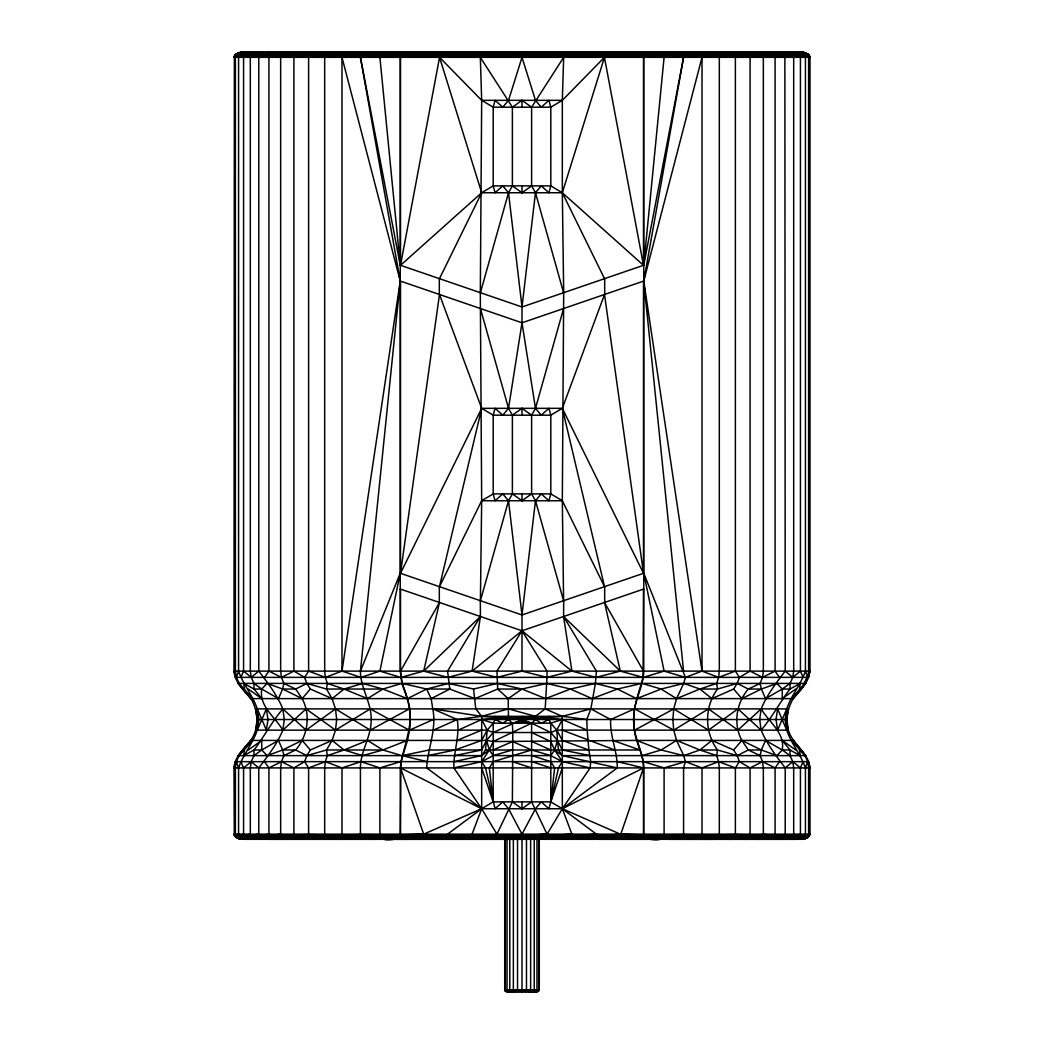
<?xml version="1.0" encoding="UTF-8"?>
<svg xmlns="http://www.w3.org/2000/svg" width="1044" height="1044" viewBox="0 0 1044 1044"><rect width="100%" height="100%" fill="white"/><g stroke="black" fill="none" stroke-linecap="round" stroke-linejoin="round"><path stroke-width="1.5" d="M400.257 589.025L522 630.785L547.056 671.122L546.978 677.373L545.19 708.889L535.494 716.328L535.494 719.512L531.618 723.179L493.199 741.54L486.543 740.405L407.473 740.418L400.909 761.663L400.504 834.156L399.5 837.497L396.381 839.298L522 839.298M286.017 839.115L282.559 837.627L280.653 834.156L280.653 767.914L281.462 761.663L283.877 755.621L295.687 749.984C307.758 735.968 311.008 715.127 302.134 698.619L282.637 689.04L267.094 683.415L261.757 689.04C258.755 706.266 275.146 716.876 282.833 730.147C277.156 744.072 267.734 756.156 258.781 767.914L258.781 834.156L264.68 838.606L268.595 839.298L375.749 839.298L398.012 838.737L399.5 837.497L807.743 837.627L810 834.156L810 767.914C808.591 752.346 792.448 744.594 788.337 730.147C784.292 717.15 789.147 703.904 796.546 693.151M495.052 716.328L495.052 719.512L493.199 723.179L487.183 730.161L481.675 740.405L455.106 749.984L428.001 755.582L402.136 755.621L427.048 761.637L808.591 761.663L809.322 766.348M643.743 589.025L522 630.785L496.944 671.122L497.688 689.04L508.18 698.619L508.506 719.512L512.382 723.179L512.8 732.549L512.382 801.883L496.944 834.156L497.453 839.024M758.44 52.474L761.598 53.988L763.347 57.329L763.347 671.122L762.538 677.373L760.123 683.415L748.313 689.04C736.242 703.069 732.992 723.91 741.866 740.418L761.363 749.984L776.906 755.621L782.243 749.984C785.245 732.771 768.854 722.161 761.167 708.889C766.844 694.965 776.266 682.88 785.219 671.122L784.879 55.854L783.313 53.988L779.868 52.474L772.965 52.2L522 52.2L522 57.329L535.481 100.341L541.223 107.193L548.935 100.341L550.801 107.193L550.801 185.897L548.935 192.748L541.223 185.897L535.481 192.748L522 306.975L522 322.792L508.519 408.334L502.777 415.186L495.065 408.334L493.199 415.186L493.199 493.89L495.065 500.742L502.777 493.89L508.519 500.742L522 614.968L522 671.122L546.978 677.373L571.916 671.122L596.15 677.373L620.319 671.122L643.091 677.373C638.38 694.573 631.111 711.838 634.452 730.147C635.718 743.197 643.822 754.629 643.495 767.914L643.495 834.156L644.5 837.497L647.619 839.298L599.165 839.298L600.535 838.371L601.461 835.644L620.319 834.156L663.958 835.487L809.726 835.487L809.557 834.156L808.526 836.44M548.948 716.328L548.948 719.512L550.801 723.179L556.817 730.108L562.324 740.418L588.894 749.984L590.708 761.65L590.134 767.914L562.324 808.735L547.056 834.156L522 835.644M247.311 839.298L241.047 837.627L238.58 834.156L238.58 767.914C243.148 754.434 252.713 743.798 257.255 730.147L257.255 708.889C252.713 695.239 243.148 684.603 238.58 671.122L238.58 57.329L240.629 53.988L244.975 52.2L239.937 52.474M804.063 52.474L799.025 52.2L803.371 53.988L805.42 57.329L805.42 671.122C800.852 684.603 791.287 695.239 786.745 708.889L786.745 730.147C791.287 743.798 800.852 754.434 805.42 767.914L805.42 834.156L804.532 836.44L801.166 838.606L796.689 839.298L668.251 839.298L645.988 838.737L644.5 837.497L625.643 838.371L623.842 839.298M247.454 693.151C257.711 706.723 260.843 725.802 250.769 740.418C244.113 748.783 234.769 756.469 234 767.914L234.3 835.487L400.452 834.913L417.143 835.644L423.681 834.156L481.675 808.735L562.324 808.735L617.278 767.914C617.591 751.536 609.722 736.085 610.662 719.512L590.865 708.889L562.324 716.328L548.935 717.398L495.052 717.398L481.675 716.328L432.777 708.889L431.146 698.619L426.591 689.04L402.136 683.415L400.504 671.122L400.504 589.116M480.41 308.528L508.519 408.334L512.382 415.186L512.382 493.89L508.519 500.742L480.41 600.705L481.675 500.742L480.318 292.685L481.675 100.341L480.331 57.329L477.447 56.011L439.55 57.329L433.965 56.011L400.296 55.763L234.365 55.854L234 671.122C234.769 682.567 244.113 690.254 250.769 698.619L407.238 698.619C415.877 722.317 403.232 744.92 400.257 767.914L400.257 834.156L399.513 837.066L397.699 839.024M563.59 308.528L535.481 408.334L531.618 415.186L531.618 493.89L535.481 500.742L563.59 600.705L562.324 500.742L563.682 292.685L562.324 192.748L562.324 100.341L563.669 57.329L562.742 52.37M259.656 839.298L253.679 837.627L250.312 834.156L250.312 767.914L251.226 761.663L253.94 755.621L254.07 749.984C264.184 736.568 271.818 721.848 282.833 708.889C277.156 694.965 267.734 682.88 258.781 671.122L258.781 57.329L259.695 54.941L262.175 53.114L271.035 52.2L436.522 52.2L396.381 52.2M779.868 52.474C784.449 51.991 792.5 51.378 793.688 57.329L793.688 671.122L792.774 677.373L790.06 683.415L789.93 689.04C779.816 702.468 772.182 717.189 761.167 730.147C766.844 744.072 776.266 756.156 785.219 767.914L785.219 834.156L783.144 837.627L779.359 839.115M646.301 839.024L644.487 837.066L643.743 834.156L643.743 767.914C643.482 751.197 632.625 736.568 633.995 719.512C632.625 702.468 643.482 687.839 643.743 671.122L643.743 57.329L644.592 53.87L647.619 52.2M601.461 835.644L596.411 834.156L575.361 835.644L571.916 834.156L548.792 835.644L547.056 834.156L531.618 801.883L531.618 723.179L522 719.512L493.199 732.496L550.801 732.549L531.618 723.179L522 720.738L512.382 723.179L522 721.952L531.618 723.179M473.102 839.024L472.084 834.156L481.675 808.735L453.866 767.914C453.383 751.602 460.143 735.798 457.22 719.512L432.777 708.889C436.888 729.143 427.779 748.039 426.722 767.914L481.675 808.735L496.944 834.156M239.207 755.621L252.4 740.418C244.205 747.517 236.048 756.522 235.383 767.914L235.383 834.156L234.3 835.487L236.27 837.627L399.16 837.627L400.022 836.544L809.113 836.44M454.101 761.637L481.675 755.582L485.512 749.984L487.183 730.161L481.675 719.512L458.185 730.147L409.548 730.147L407.473 740.418M548.792 835.644L548.022 839.298M426.591 689.04L448.594 683.415L473.558 689.04L497.283 683.415L522 689.04L545.62 698.619L570.442 689.04L595.406 683.415L617.409 689.04L636.527 698.619L407.473 698.619L426.591 689.04L449.807 689.04L474.942 698.619L497.688 689.04L522 689.04L546.717 683.415L570.442 689.04L592.131 698.619L617.409 689.04L641.864 683.415L402.136 683.415C408.387 698.123 411.714 714.187 409.548 730.147L433.338 719.512M680.283 52.474L682.398 53.988L683.572 57.329L643.743 265.228L522 306.975L400.257 265.228L379.899 57.329L380.381 54.941L399.252 53.988C395.023 50.347 401.444 54.458 400.504 57.329L400.504 265.32L481.675 192.748L493.199 185.897L550.801 185.897L562.324 192.748L643.495 265.32L643.495 57.329L644.239 54.419L647.867 52.2M643.743 265.228L664.101 57.329L663.084 53.988L661.217 52.474M477.447 56.011L478.739 52.2M364.017 839.115L361.707 837.627L360.428 834.156L360.428 767.914C360.389 750.832 371.52 736.712 371.181 719.512C371.52 702.312 360.389 688.205 360.428 671.122L400.257 281.032L360.428 57.329L361.602 53.988L363.717 52.474M799.117 839.115L805.694 838.606L645.988 838.737C651.456 839.35 663.566 842.625 664.101 834.156L664.101 767.914L643.326 761.663M522 991.8L522 834.156L535.481 808.735L541.223 801.883L548.935 808.735L550.801 801.883L554.651 767.914L550.801 761.65L531.774 755.582L493.199 755.582L481.675 761.65L453.866 767.914M360.428 671.122L400.257 573.221L522 614.968L535.481 500.742L541.223 493.89L548.935 500.742L550.801 493.89L550.801 415.186L548.935 408.334L541.223 415.186L535.481 408.334L522 322.792L400.257 281.032L341.988 57.329L343.293 53.988L345.642 52.474M575.361 835.644L573.822 839.298M234.652 766.348L235.252 761.663L427.048 761.637M328.69 52.474L326.106 53.988L324.684 57.329L324.684 671.122L325.35 677.373L327.32 683.415L326.511 689.04L332.083 698.619L335.502 708.889L370.242 730.147L409.3 708.889L255.663 708.889L257.15 719.512L255.663 730.147L409.3 730.147L370.242 708.889L335.502 730.147L332.083 740.418L326.511 749.984L327.32 755.621L325.35 761.663L324.684 767.914L324.684 834.156L326.237 837.627L329.069 839.115M400.504 573.313L439.472 294.486L481.675 408.334L439.472 586.676L481.675 500.742L493.199 493.89L550.801 493.89L562.324 500.742L604.528 586.676L562.324 408.334L604.528 294.486L643.495 573.313L562.324 408.334L481.675 408.334L400.504 573.313L400.504 281.123M522 614.968L643.743 573.221L685.386 677.373L683.742 683.415L676.538 698.619L673.758 708.889L634.7 730.147L788.337 730.147L786.85 719.512L788.337 708.889L634.7 708.889L673.758 730.147L676.538 740.418L683.742 755.621L685.386 761.663L683.572 767.914L683.572 834.156L682.293 837.627L679.983 839.115M539.591 839.154L712.895 839.298L716.354 838.606L718.703 836.44L719.316 834.156L719.316 767.914L718.65 761.663L716.68 755.621L717.489 749.984C704.308 732.288 704.308 706.749 717.489 689.04L716.68 683.415L718.65 677.373L719.316 671.122L719.316 57.329L717.894 53.988L715.31 52.474M400.257 281.032L341.988 671.122L325.35 677.373L308.619 671.122L308.619 57.329L310.172 53.988L312.965 52.474M809.557 671.122C809.296 682.567 799.769 690.319 793.231 698.619L636.762 698.619L661.1 689.04L683.742 683.415L699.911 689.04L717.489 689.04L737.208 683.415L748.313 689.04L761.363 689.04L776.906 683.415L782.243 689.04L782.282 698.619L795.698 689.04M644.187 836.44L643.796 834.965C666.516 834.9 688.844 834.065 711.316 835.487C727.329 834.273 743.211 834.404 759.158 835.487L763.347 834.156L771.934 835.487L775.079 834.156L775.079 767.914L779.476 761.663M683.572 671.122L643.743 281.032L683.572 57.329C697.888 54.523 712.373 58.647 726.65 55.854C738.969 58.438 751.171 54.771 763.347 57.329L769.311 55.854L775.079 57.329L780.403 55.854L785.219 57.329L789.786 55.854L793.688 57.329L797.42 55.854L800.435 57.329L803.241 55.854L805.42 57.329L807.221 55.854L805.524 53.988L801.779 52.474M400.504 265.32L439.55 57.329L481.675 100.341L493.199 107.193L550.801 107.193L562.324 100.341L604.45 57.329L643.548 56.52L664.101 57.329L671.958 55.854L683.572 57.329M775.079 834.156L773.082 837.627L769.454 839.115M242.221 52.474L238.476 53.988L236.779 55.854L238.58 57.329L240.759 55.854L243.565 57.329L246.58 55.854L250.312 57.329L254.214 55.854L258.781 57.329L263.597 55.854L268.921 57.329L274.689 55.854L280.653 57.329L287.4 55.854L293.912 57.329L301.651 55.854L308.619 57.329L317.35 55.854L324.684 57.329L334.393 55.854L341.988 57.329L341.988 671.122L360.976 677.373L379.899 671.122L400.257 573.221M264.132 52.474C259.551 51.991 251.5 51.378 250.312 57.329L250.312 671.122L251.226 677.373L253.94 683.415L261.757 689.04L278.448 698.619L282.637 689.04L283.877 683.415L281.462 677.373L280.653 671.122L280.653 57.329L282.402 53.988L285.56 52.474M757.983 839.115L761.441 837.627L763.347 834.156L763.347 767.914L762.538 761.663L760.123 755.621L761.363 749.984L765.552 740.418L782.243 749.984L790.06 755.621L792.774 761.663L793.688 767.914L793.688 834.156L791.535 837.627L787.646 839.115M804.324 838.606L807.717 836.44L808.617 834.156L808.617 767.914C807.952 756.522 799.795 747.517 791.6 740.418L804.793 755.621M596.411 834.156L562.324 808.735L550.801 801.883L558.488 767.914L562.324 761.637L554.651 749.984L550.801 741.54L531.696 732.549M625.643 838.371L626.857 835.644L643.548 834.913L643.743 834.156M731.035 52.474L733.828 53.988L735.381 57.329L735.381 671.122L718.65 677.373L702.012 671.122L643.743 281.032L702.012 57.329L700.707 53.988L698.358 52.474M480.41 292.712L508.519 192.748L512.382 185.897L512.382 107.193L480.331 57.329L563.538 55.045L809.009 54.941L810 57.329L810 671.122L808.591 677.373L643.326 677.373L664.101 671.122L685.386 677.373L702.012 671.122L702.012 57.329M531.774 755.582L550.801 755.621L554.651 749.984L557.457 740.418L556.817 730.108L562.324 719.512L587.185 730.161L588.894 749.984M396.133 52.2L645.753 52.761L602.61 52.37L604.189 55.045L809.635 55.854L810 57.329L234 57.329L235.07 54.941L238.149 53.114M604.528 278.683L562.324 192.748L604.45 57.329L604.189 55.045L644.239 54.419L603.797 53.857L645.114 53.27L646.68 52.331M522 57.329L508.519 100.341L502.777 107.193L495.065 100.341L493.199 107.193L493.199 185.897L495.065 192.748L502.777 185.897L508.519 192.748L522 306.975M672.61 835.487L670.509 838.606L668.251 839.298M449.116 839.024L447.589 834.156L481.675 808.735L493.199 801.883L550.801 801.883L562.324 767.914M786.758 713.443L788.337 708.889M238.58 671.122L236.349 677.373L239.207 683.415L242.652 689.04L252.4 698.619L239.207 683.415M805.42 767.914L807.651 761.663L810 767.914L643.743 767.914M341.988 57.329L352.663 55.854L360.428 57.329L372.042 55.854L373.778 53.114L376.362 52.2M274.546 839.115L270.918 837.627L268.921 834.156L268.921 767.914L281.462 761.663L293.912 767.914L304.613 761.663L306.792 755.621L310.342 749.984L332.083 740.418L344.089 749.984L362.581 755.621L382.9 749.984L407.238 740.418L250.769 740.418L238.136 755.621L401.888 755.621L382.9 749.984L367.462 740.418L344.089 749.984L327.32 755.621M769.937 52.474L773.252 53.988L775.079 57.329L775.079 671.122L762.538 677.373L750.088 671.122L739.387 677.373L737.208 683.415L733.658 689.04L711.917 698.619L699.911 689.04L676.538 698.619L661.1 689.04L642.112 683.415L805.72 683.415L793.231 698.619M692.563 835.487L690.175 838.606L687.618 839.298M643.495 57.329L643.783 56.572L663.919 55.854L644.226 54.954L643.704 55.763L604.372 56.011L433.965 56.011L379.899 57.329L372.042 55.854M587.185 730.161L586.78 719.512L590.865 708.889L595.406 683.415L596.411 671.122L563.59 616.521L563.682 600.678M352.663 55.854L354.621 53.114L357.531 52.2M711.316 835.487L710.011 837.627L706.892 839.115M240.89 677.373L243.565 671.122L243.565 57.329C244.518 52.03 251.695 51.809 255.845 52.474M794.249 839.115L798.242 837.627L800.435 834.156L800.435 767.914L803.11 761.663M234 57.329L236.518 53.988M334.393 55.854L336.573 53.114L339.783 52.2M522 834.156L508.519 808.735L502.777 801.883L495.065 808.735L485.512 767.914L481.675 761.65L489.349 749.984L493.199 741.54L636.527 740.418M728.738 835.487L725.854 838.606L722.748 839.298M804.793 683.415L791.6 698.619L801.348 689.04L810 671.122L643.743 671.122M317.35 55.854L319.725 53.114L323.235 52.2M439.472 278.683L481.675 192.748L439.55 57.329M744.724 835.487L741.618 838.606L738.265 839.298M454.779 755.582L481.675 749.984L486.543 740.405L493.199 732.549L487.183 730.161L458.185 730.147M759.158 835.487L755.843 838.606L752.28 839.298M301.651 55.854L304.209 53.114L307.993 52.2M644.226 54.954L644.748 53.988L663.619 54.941M771.934 835.487L768.436 838.606L764.691 839.298M643.926 55.854L643.548 56.52L604.372 56.011M287.4 55.854L290.128 53.114L294.147 52.2M380.381 54.941L382.783 52.474M563.59 292.712L535.481 192.748L531.618 185.897L531.618 107.193L563.669 57.329M274.689 55.854L277.56 53.114L281.802 52.2M247.454 745.886L250.769 740.418M263.597 55.854L265.15 53.988L268.53 52.474M234.9 836.44L399.813 836.44L400.204 834.965C377.484 834.9 355.156 834.065 332.684 835.487C316.671 834.273 300.789 834.404 284.842 835.487L280.653 834.156L272.066 835.487L268.921 834.156L261.026 835.487M254.214 55.854L257.32 53.114L261.913 52.2M563.538 55.045L399.774 54.954L380.081 55.854L400.217 56.572L400.504 57.329L433.965 56.011L435.844 52.37L398.247 52.761L400.257 57.329L400.257 671.122L401.888 683.415L407.238 698.619L382.9 689.04L362.581 683.415L344.089 689.04L332.083 698.619L310.342 689.04L306.792 683.415L304.613 677.373L308.619 671.122M732.17 838.606L734.702 836.44L735.381 834.156L735.381 767.914L739.387 761.663L737.208 755.621L733.658 749.984L711.917 740.418L699.911 749.984L683.742 755.621L661.1 749.984L636.762 740.418L793.231 740.418L805.72 755.621L562.324 755.621L554.651 749.984M246.58 55.854L248.224 53.988L251.839 52.474M240.759 55.854L242.43 53.988L246.123 52.474M535.911 991.8L539.278 990.09L539.278 838.854M536.407 991.8L539.187 990.299L504.813 990.299L507.593 991.8M264.523 677.373L268.921 671.122L268.921 57.329L270.748 53.988L274.063 52.474M310.342 689.04L302.134 698.619L295.687 689.04L283.877 683.415M733.658 749.984L741.866 740.418L748.313 749.984L760.123 755.621M236.779 55.854L235.383 57.329L235.383 671.122L236.349 677.373L234 671.122L400.257 671.122M530.221 991.304L529.204 991.8M236.74 54.941L237.823 53.988M618.322 839.024L619.979 836.544L643.495 767.914L617.343 761.65M235.292 54.941L236.375 53.988M803.489 685.295L805.72 683.415M258.781 671.122L251.226 677.373L243.565 671.122M785.219 767.914L792.774 761.663L800.435 767.914M238.136 755.621L240.407 753.742M252.544 839.298L246.397 837.627L243.565 834.156L243.565 767.914L251.226 761.663L258.781 767.914M788.155 52.474C792.305 51.809 799.482 52.03 800.435 57.329L800.435 671.122L792.774 677.373L785.219 671.122M801.283 52.2L804.141 52.474L239.859 52.474L801.283 52.2L806.294 53.114L645.518 53.114L644.748 53.988M808.33 835.487L810 834.156L234 834.156M536.407 991.565L538.9 990.717L505.1 990.717L508.089 991.8M486.543 740.405L489.349 749.984L481.675 755.621L428.001 755.582M805.851 53.114L807.912 53.988L236.088 53.988L244.335 52.2L242.508 52.474L499.567 52.474M253.94 755.621L261.757 749.984L278.448 740.418L282.637 749.984L283.877 755.621M760.123 683.415L761.363 689.04L765.552 698.619L782.243 689.04L790.06 683.415M794.771 52.474L799.665 52.474M248.302 749.984L261.718 740.418L261.757 749.984L267.094 755.621L282.637 749.984L302.134 740.418L310.342 749.984M512.382 107.193L522 100.341L531.618 107.193M512.382 185.897L522 192.748L531.618 185.897M512.382 415.186L522 408.334L531.618 415.186M512.382 493.89L522 500.742L531.618 493.89M512.382 801.883L522 808.735L531.618 801.883M508.18 698.619L522 689.04M533.628 991.304L532.179 991.8M508.506 719.512L502.777 723.179L495.052 719.512M631.124 839.115L631.92 838.606M250.769 698.619L238.136 683.415L401.888 683.415L382.9 689.04L367.462 698.619L344.089 689.04L327.32 683.415M562.324 408.334L550.801 415.186L493.199 415.186L481.675 408.334M651.417 839.115L652.369 838.606M536.238 991.304L534.476 991.8M431.146 698.619L449.807 689.04L447.589 671.122L480.41 616.521L480.318 600.678M658.386 838.606L656.311 839.298M304.613 677.373L293.912 671.122L281.462 677.373L268.921 671.122M739.387 761.663L750.088 767.914L762.538 761.663L775.079 767.914M761.363 689.04L741.866 698.619L733.658 689.04M805.107 838.606L807.743 837.627M548.948 719.512L541.223 723.179L535.494 719.512M670.887 839.115L671.984 838.606M241.777 839.115L237.667 837.627L235.696 835.487L238.58 834.156M313.37 839.115L310.303 837.627L308.619 834.156L308.619 767.914L325.35 761.663L341.988 767.914L360.976 761.663L379.899 767.914L379.899 834.156C380.434 842.625 392.544 839.35 398.012 838.737L238.319 838.606L242.626 839.298L801.374 839.298M433.456 730.147L457.22 719.512L481.675 716.328L562.324 716.328L586.78 719.512M610.662 719.512L634.452 708.889L409.548 708.889M678.678 838.606L676.29 839.298M493.199 749.984L512.63 741.54L531.618 749.984L550.801 755.621L562.324 761.637L590.134 767.914M457.024 740.418L481.675 730.108M689.418 839.115L690.658 838.606M697.888 838.606L695.2 839.298M698.005 839.115L700.589 837.627L702.012 834.156L702.012 767.914L685.386 761.663L664.101 767.914M298.558 52.474L295.569 53.988L293.912 57.329L293.912 671.122M702.012 767.914L718.65 761.663L735.381 767.914M420.158 839.298L381.021 837.627L399.513 837.066L380.342 836.44L400.322 835.631L643.678 835.631L663.658 836.44L626.23 837.497M712.895 839.298L724.68 838.606M522 322.792L643.743 281.032M699.911 689.04L716.68 683.415M730.63 839.115L732.47 838.606M550.801 723.179L562.324 719.512L548.935 718.455L495.052 718.455L481.675 719.512L493.199 723.179L550.801 723.179L550.801 801.883M745.011 839.115L748.287 837.627L750.088 834.156L750.088 767.914M239.859 52.474L242.926 52.2L237.458 53.988L235.383 57.329L234.665 55.854M525.732 991.565L526.476 989.856L526.476 838.854M379.899 767.914L400.674 761.663M239.102 835.487L243.565 834.156M642.112 755.621L661.1 749.984L676.538 740.418L699.911 749.984L716.68 755.621M531.618 749.984L493.199 761.65L489.349 767.914L493.199 801.883L481.675 767.914M512.382 749.984L493.199 755.582L489.349 749.984M473.558 689.04L475.79 708.889L481.675 716.328L508.428 708.889L535.494 716.328M522 671.122L497.022 677.373L472.084 671.122L447.85 677.373L423.681 671.122L400.909 677.373L643.091 677.373L643.495 589.116M244.492 835.487L250.312 834.156M402.136 755.621L429.175 749.984L481.675 749.984M251.813 835.487L258.781 834.156M529.204 991.565L530.639 989.856L530.639 838.854M705.822 839.298L707.297 839.115M240.29 52.474L242.717 52.2M532.179 991.565L534.215 989.856L534.215 838.854M266.22 52.474L271.035 52.2M257.411 52.474L260.021 52.2M723.192 839.115L730.93 839.115M250.338 52.474L254.501 52.2M245.04 52.474L249.229 52.474M729.273 839.298L745.964 839.115M744.189 839.298L759.445 839.115M534.476 991.565L536.968 989.856L536.968 838.854M757.553 839.298L771.255 839.115M769.284 839.298L781.33 839.115M789.603 839.115L779.281 839.298M793.831 839.298L795.998 839.115M535.911 991.565L538.691 989.856L538.691 838.854M798.282 839.298L800.487 839.115M800.8 839.298L803.619 839.115L240.407 839.115M241.216 52.474L244.975 52.2M244.335 52.474L248.837 52.2M626.635 836.544L643.678 835.631M380.916 53.988L398.482 53.114L434.578 53.857L399.252 53.988M381.726 53.114L397.451 52.474M240.838 839.115L408.609 839.298L406.86 838.606M425.678 839.024L423.681 834.156L400.452 834.913L400.257 834.156M624.86 839.024L662.979 837.627L644.5 837.497M563.342 53.857L522 54.771L477.747 53.857M382.026 838.606L661.974 838.606M563.042 52.892L522 53.701L478.074 52.892M643.952 835.735L663.958 835.487M398.886 53.27L435.204 52.892M646.915 839.154L660.943 839.115M237.706 53.114L398.482 53.114M234.991 54.941L399.774 54.954L400.296 55.763L434.147 55.045L399.774 54.954M481.675 100.341L562.324 100.341M481.675 192.748L562.324 192.748M481.675 500.742L562.324 500.742M242.652 689.04L244.492 689.04L243.709 683.415L254.07 689.04L261.718 698.619L248.302 689.04M261.757 689.04L254.07 689.04L253.94 683.415M282.637 689.04L295.687 689.04L306.792 683.415L326.511 689.04L382.9 689.04M782.243 689.04L789.93 689.04L800.291 683.415L799.508 689.04L801.348 689.04M257.15 719.512L410.005 719.512M410.24 719.512L633.76 719.512M633.995 719.512L786.85 719.512M634.452 730.147L556.817 730.108L550.801 732.496L557.457 740.418L562.324 749.984L590.017 755.621M242.652 749.984L244.492 749.984L243.709 755.621L254.07 749.984L261.757 749.984M282.637 749.984L295.687 749.984L306.792 755.621L326.511 749.984L382.9 749.984M485.512 749.984L639.894 749.984L612.854 740.418M699.911 749.984L717.489 749.984L737.208 755.621L748.313 749.984L761.363 749.984M782.243 749.984L789.93 749.984L800.291 755.621L799.508 749.984L801.348 749.984M400.257 767.914L234 767.914L236.349 761.663L238.58 767.914M423.681 834.156L400.504 767.914L643.495 767.914L562.324 808.735L571.916 834.156M507.123 990.534L504.722 989.856L539.278 989.856L536.877 990.534M505.1 990.939L507.593 991.565M505.557 991.069L538.443 991.069M505.557 991.304L538.443 991.304M506.157 991.565L537.843 991.565M506.849 991.748L537.151 991.748M383.057 839.115L397.085 839.154M603.21 52.892L645.114 53.27M380.042 835.487L400.048 835.735M477.539 55.045L522 56.011M767.288 52.474L764.861 52.2L803.71 52.474M646.549 52.474L662.274 53.114M399.5 837.497L419.14 839.024M645.518 53.114L663.084 53.988M400.322 835.631L417.365 836.544L418.357 838.371M417.77 837.497L399.813 836.44M799.025 52.2C802.575 52.174 808.004 53.009 808.617 57.329L808.617 671.122L807.651 677.373L805.42 671.122M508.089 991.565L505.309 989.856L505.309 838.854M262.67 839.115L264.719 839.298M804.141 52.474L801.074 52.2L802.784 52.474M272.745 839.115L274.716 839.298M279.309 839.298L275.564 838.606L272.066 835.487M509.524 991.565L507.032 989.856L507.032 838.854M509.524 991.8L507.762 991.304M284.555 839.115L286.447 839.298M291.72 839.298L288.157 838.606L284.842 835.487M298.036 839.115L299.811 839.298M795.163 52.2L798.96 52.474M790.987 52.2L793.662 52.474M305.735 839.298L302.382 838.606L299.276 835.487M789.499 52.2L794.223 53.114L797.42 55.854M783.979 52.2L786.589 52.474M782.086 52.2L786.68 53.114L789.786 55.854M314.727 839.298L311.53 838.606M775.248 52.2L777.78 52.474M321.252 839.298L318.146 838.606L315.262 835.487M772.965 52.2L777.402 53.114L780.403 55.854M511.821 991.565L509.785 989.856L509.785 838.854M511.821 991.8L510.372 991.304M762.198 52.2L766.44 53.114L769.311 55.854M331.105 839.298L328.142 838.606M752.881 52.2L755.177 52.474M336.703 839.115L338.178 839.298M749.853 52.2L753.872 53.114L756.6 55.854M348.8 839.298L346.112 838.606M739.387 52.2L741.553 52.474M736.007 52.2L739.791 53.114L742.349 55.854M356.382 839.298L353.825 838.606L351.437 835.487M724.458 52.2L726.48 52.474M720.765 52.2L724.275 53.114L726.65 55.854M367.71 839.298L365.322 838.606M708.197 52.2L710.064 52.474M375.749 839.298L373.491 838.606L371.39 835.487M704.217 52.2L707.427 53.114L709.607 55.854M514.796 991.565L513.361 989.856L513.361 838.854M514.796 991.8L513.779 991.304M690.723 52.2L692.407 52.474M387.689 839.298L385.614 838.606M686.469 52.2L689.379 53.114L691.337 55.854M672.14 52.2L673.641 52.474M667.638 52.2L670.222 53.114L671.958 55.854M652.578 52.2L653.87 52.474M626.857 835.644L620.319 834.156L562.324 808.735L562.324 716.328L545.19 708.889M617.278 767.914L562.324 755.621L558.488 749.984L557.457 740.418M430.324 839.298L428.901 838.606M632.142 52.2L633.251 52.474M379.899 671.122L400.674 677.373L235.252 677.373L234.652 672.688M518.268 991.565L517.524 989.856L517.524 838.854M797.877 52.474L801.57 53.988L803.241 55.854M611.001 52.2L611.888 52.474M298.989 839.115L295.713 837.627L293.912 834.156L293.912 767.914M452.678 839.298L451.608 838.606M512.421 761.65L531.618 767.914M531.879 761.65L550.801 767.914M319.32 838.606L320.808 839.115M614.825 749.984L562.324 730.161M337.108 839.115L333.989 837.627L332.684 835.487M745.442 52.474L748.431 53.988L750.088 57.329L750.088 671.122M345.995 839.115L343.411 837.627L341.988 834.156L341.988 767.914M589.26 52.2L589.938 52.474M353.342 838.606L354.582 839.115M531.879 741.54L550.801 749.984M372.016 838.606L373.113 839.115M475.516 839.298L474.798 838.606M236.27 837.627L238.75 838.606M400.504 767.914L481.675 808.735L481.675 716.328M391.63 838.606L392.583 839.115M795.698 749.984L782.282 740.418L789.93 749.984L790.06 755.621M238.136 683.415L240.407 685.295M803.489 753.742L805.72 755.621M807.834 53.988L809.009 54.941M807.625 53.988L810 57.329M807.482 53.988L809.191 55.854L808.617 57.329L807.221 55.854M806.177 53.988L807.26 54.941M498.68 839.298L498.314 838.606M775.079 671.122L779.476 677.373M264.523 761.663L268.921 767.914M505.674 990.939L504.722 990.09L504.722 838.854M735.381 671.122L739.387 677.373M304.613 761.663L308.619 767.914M235.344 836.44L234.443 834.156M793.231 740.418L796.546 745.886M400.074 55.854L400.452 56.52M800.435 671.122L803.11 677.373M240.89 761.663L243.565 767.914M255.663 708.889L257.242 713.443M417.143 835.644L417.365 836.544M235.383 834.156L235.696 835.487M643.743 573.221L664.101 671.122M360.428 57.329L400.257 265.228M604.45 57.329L643.495 265.32M643.495 281.123L643.495 573.313M604.685 278.618L604.685 294.434M604.685 586.611L604.685 602.427M522 100.341L522 107.193M522 185.897L522 192.748M522 408.334L522 415.186M522 493.89L522 500.742M522 716.328L522 723.179M522 801.883L522 808.735M493.199 723.179L493.199 801.883M439.315 278.618L439.315 294.434M439.315 586.611L439.315 602.427M673.758 708.889L672.819 719.512L673.758 730.147L708.498 708.889L737.912 730.147L761.167 708.889L759.68 719.512L761.167 730.147L737.912 708.889L708.498 730.147L673.758 708.889M336.664 719.512L335.502 730.147L306.088 708.889L282.833 730.147L284.32 719.512L282.833 708.889L306.088 730.147L335.502 708.889L336.664 719.512M267.982 719.512L266.403 730.147L257.255 708.889L258.886 719.512L257.255 730.147L266.403 708.889L267.982 719.512M777.597 708.889L776.018 719.512L777.597 730.147L786.745 708.889L785.114 719.512L786.745 730.147L777.597 708.889M480.41 616.521L472.084 671.122L522 630.785L571.916 671.122L563.59 616.521L620.319 671.122L604.528 602.479L643.495 671.122L400.504 671.122L439.472 602.479L423.681 671.122L480.41 616.521"/></g></svg>
